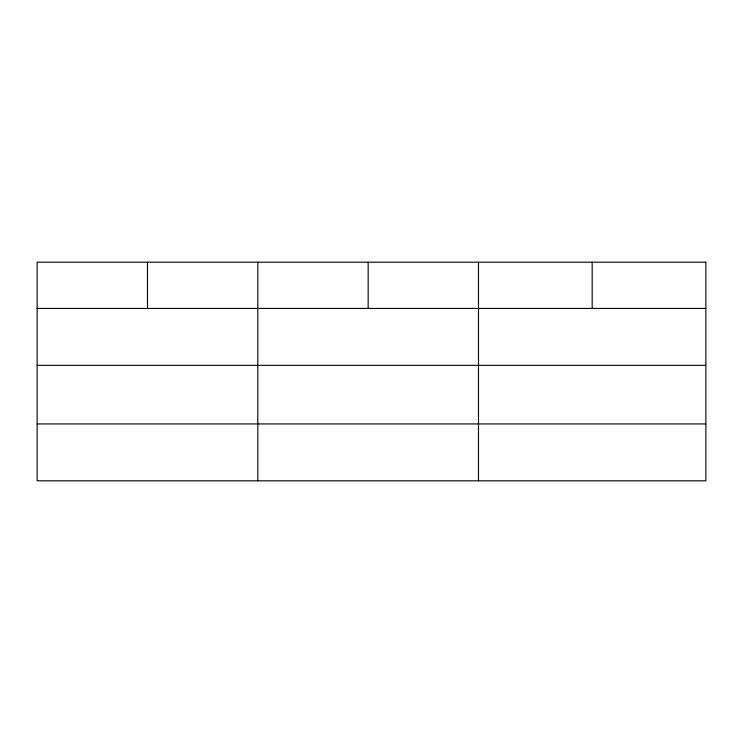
<?xml version="1.0" encoding="UTF-8"?>
<svg xmlns="http://www.w3.org/2000/svg" width="743" height="743" viewBox="0 0 743 743"><rect width="100%" height="100%" fill="white"/><g stroke="black" fill="none" stroke-linecap="round" stroke-linejoin="round"><path stroke-width="1.11" d="M37.15 308.447L705.85 308.447M37.15 365.333L705.85 365.333M37.15 423.937L705.85 423.937M592.171 262.186L592.171 308.447M478.492 262.186L478.492 480.814M368.156 262.186L368.156 308.447M257.821 262.186L257.821 480.814M147.486 262.186L147.486 308.447M705.85 262.186L37.15 262.186L37.15 480.814L705.85 480.814L705.85 262.186"/></g></svg>
